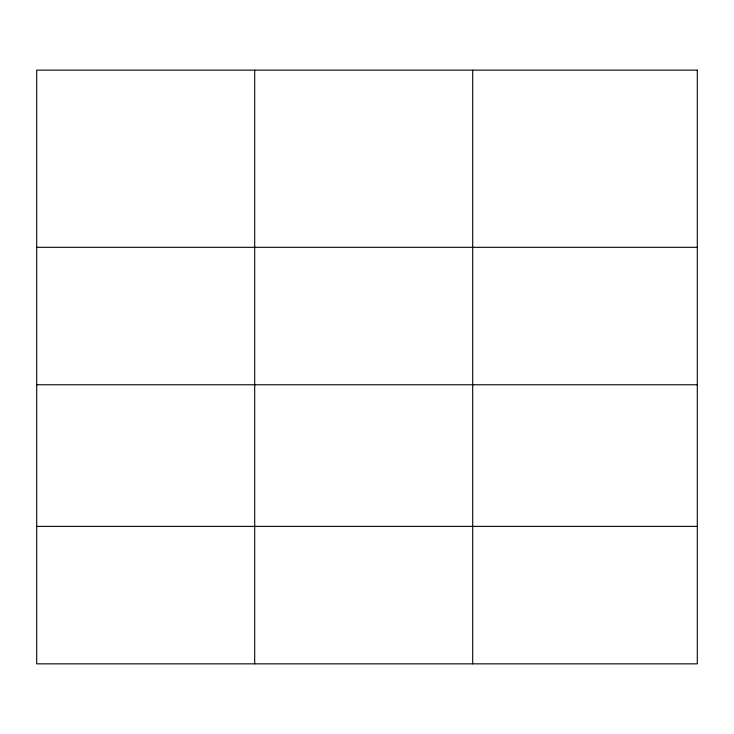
<?xml version="1.0" encoding="UTF-8"?>
<svg xmlns="http://www.w3.org/2000/svg" width="734" height="734" viewBox="0 0 734 734"><rect width="100%" height="100%" fill="white"/><g stroke="black" fill="none" stroke-linecap="round" stroke-linejoin="round"><path stroke-width="1.1" d="M36.7 247.321L697.3 247.321M36.7 384.772L697.3 384.772M36.7 526.397L697.3 526.397M472.696 70.152L472.696 663.848M254.698 70.152L254.698 663.848M697.3 70.152L36.7 70.152L36.7 663.848L697.3 663.848L697.3 70.152"/></g></svg>
